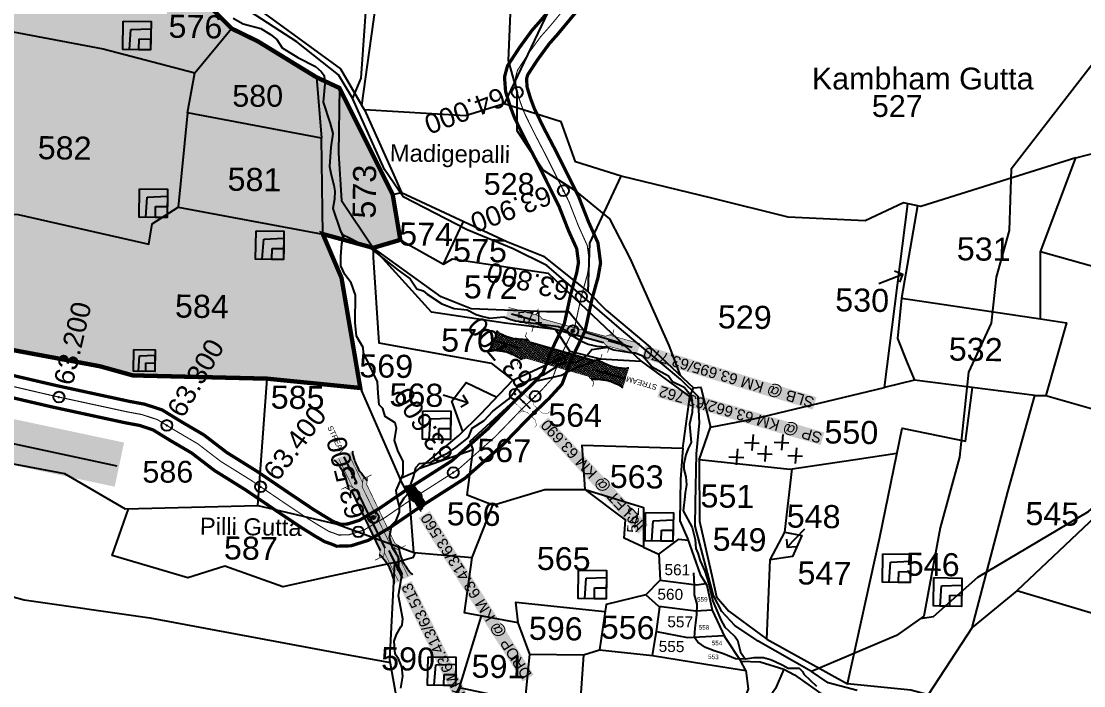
# Model space of a CAD drawing. Header units: inches. Extents: x 215816 to 245985, y 1583903 to 1595496.
# Drawn here: x 219720 to 220695, y 1588724 to 1589333 of the extents above; entities that cross this region are included whole.
import ezdxf
from ezdxf.enums import TextEntityAlignment as Align

# ---------------------------------------------------------------- set-up
doc = ezdxf.new("R2010")
doc.units = ezdxf.units.IN
doc.header["$MEASUREMENT"] = 0
doc.header["$PDMODE"] = 32
doc.header["$PDSIZE"] = 10
doc.linetypes.add('ACAD_ISO02W100', pattern=[15, 12, -3])
doc.linetypes.add('HIDDEN2', pattern=[0.1875, 0.125, -0.0625])
for name, color, linetype in [('CANAL1', 7, 'Continuous'), ('CSMark', 72, 'Continuous'), ('PLOTS', 7, 'Continuous'), ('PLOTS NO', 7, 'Continuous'), ('ROADS', 1, 'Continuous'), ('STREAMS', 4, 'Continuous'), ('STRUCTURE', 5, 'Continuous'), ('text2', 7, 'Continuous'), ('Title', 7, 'Continuous'), ('wells', 7, 'Continuous'), ('WUA -18', 3, 'Continuous')]:
    doc.layers.add(name, color=color, linetype=linetype)
doc.styles.get("Standard").update_dxf_attribs({"font": 'arial.ttf'})
doc.dimstyles.get("Standard").update_dxf_attribs({"dimtxt": 0.18, "dimasz": 0.18, "dimexe": 0.18, "dimexo": 0.0625, "dimgap": 0.09, "dimtad": 0, "dimtih": 1, "dimtoh": 1, "dimdec": 4, "dimzin": 0, "dimdsep": 46, "dimtxsty": 'Standard', "dimcen": 0.09, "dimadec": 0, "dimazin": 0, "dimtfac": 1, "dimtdec": 4, "dimtofl": 0, "dimtmove": 0, "dimatfit": 3, "dimfxl": 1, "dimtolj": 1, "dimtzin": 0, "dimarcsym": 0})

# ---------------------------------------------------------------- blocks, each defined once
blk = doc.blocks.new('DROP')
h = blk.add_hatch()
h.set_pattern_fill('ANSI31', color=1, scale=10, angle=45)
h.set_pattern_definition([(90, (-324.4107, -25.7687), (-1.25, 0), [])])
h.paths.add_polyline_path([(-9.85, -4.34), (-13.79, 4.09), (13.79, 4.09), (10.24, -4.34)])
at = {"layer": 'STRUCTURE', "color": 5, "const_width": 0.49}
blk.add_lwpolyline([(-9.85, -4.34), (-13.79, 4.09), (13.79, 4.09), (10.24, -4.34), (-9.85, -4.34)], dxfattribs=at)
at = {"layer": 'STRUCTURE', "color": 5}
blk.add_circle((0, 0), 1.33, dxfattribs=at)
blk = doc.blocks.new('VBV BVB')
at = {"layer": 'wells'}
for points in [[(18263.9, 9973.8), (18300.3, 9973.8), (18300.3, 9936.9), (18263.9, 9936.9)], [(18274.1, 9963.3), (18300.3, 9964.6), (18300.3, 9936.9), (18272.6, 9936.9)], [(18285.1, 9951.1), (18300.3, 9951.1), (18300.3, 9936.9), (18285.1, 9936.9)]]:
    blk.add_lwpolyline(points, close=True, dxfattribs=at)
blk = doc.blocks.new('gdggfg')
at = {"layer": 'PLOTS NO'}
for points in [[(18501.3, 7805), (18515.5, 7835.3)], [(18497.2, 7814.7), (18501.3, 7805), (18512.2, 7809.6)]]:
    blk.add_lwpolyline(points, dxfattribs=at)
blk = doc.blocks.new('SLB')
at = {"layer": 'STRUCTURE'}
h = blk.add_hatch(dxfattribs=at)
h.set_pattern_fill('DOTS', color=6, scale=20, angle=320.37225, style=0)
h.set_pattern_definition([(320.372247934, (-159.4327, -72.9564), (1.2786241598, 0.5641323054), [0, -1.25])])
h.paths.add_polyline_path([(769699.52, 1706871.07), (769699.52, 1706861.07), (769729.11, 1706861.07), (769732.11, 1706863.07), (769792.11, 1706863.07), (769795.11, 1706861.07), (769824.69, 1706861.07), (769824.69, 1706871.07), (769795.11, 1706871.07), (769792.11, 1706869.07), (769732.11, 1706869.07), (769729.11, 1706871.07)])
at = {"layer": 'STRUCTURE', "color": 6, "const_width": 0.628}
for points in [[(769726.11, 1706877.07), (769726.11, 1706873.07), (769732.11, 1706869.07), (769792.11, 1706869.07), (769798.11, 1706873.07), (769798.11, 1706877.07)], [(769726.11, 1706855.07), (769726.11, 1706859.07), (769732.11, 1706863.07), (769792.11, 1706863.07), (769798.11, 1706859.07), (769798.11, 1706855.07)]]:
    blk.add_lwpolyline(points, dxfattribs=at)
at = {"layer": 'STRUCTURE', "color": 6, "linetype": 'ACAD_ISO02W100', "ltscale": 0.5, "const_width": 0.5}
for points in [[(769699.52, 1706871.07), (769729.11, 1706871.07)], [(769795.11, 1706871.07), (769824.69, 1706871.07)], [(769699.52, 1706861.07), (769729.11, 1706861.07)], [(769795.11, 1706861.07), (769824.69, 1706861.07)]]:
    blk.add_lwpolyline(points, dxfattribs=at)
at = {"layer": 'STRUCTURE', "color": 6}
blk.add_lwpolyline([(769732.11, 1706863.07), (769792.11, 1706863.07)], dxfattribs=at)
blk.add_lwpolyline([(769732.11, 1706863.07), (769792.11, 1706863.07)], dxfattribs=at)
at = {"layer": 'STRUCTURE', "color": 0}
blk.add_circle((769762.11, 1706866.07), 1.24, dxfattribs=at)
for points in [[(769703.75, 1706866.05), (769726.66, 1706866.05)], [(769818.63, 1706865.84), (769795.72, 1706865.84)]]:
    blk.add_leader(points, dimstyle='Standard', override={"dimasz": 10, "dimgap": 0.09, "dimtad": 0}, dxfattribs=at)
blk = doc.blocks.new('SP')
at = {"layer": 'STRUCTURE'}
h = blk.add_hatch(dxfattribs=at)
h.set_pattern_fill('DASH', color=256, scale=8, style=0)
edge = h.paths.add_edge_path()
edge.add_spline(control_points=[(769825.7, 1706742.15), (769825.25, 1706741.84), (769823.8, 1706740.85), (769820.91, 1706740.27), (769817.02, 1706739.72), (769811.41, 1706738.91), (769804, 1706739.73), (769798.39, 1706741), (769795.61, 1706741.63)], knot_values=[0, 0, 0, 0, 1.613557, 5.24513, 8.624976, 13.470124, 22.190216, 30.746377, 30.746377, 30.746377, 30.746377], degree=3, periodic=0)
edge.add_line((769795.61, 1706741.63), (769792.61, 1706739.63))
edge.add_line((769792.61, 1706739.63), (769732.61, 1706739.63))
edge.add_line((769732.61, 1706739.63), (769729.61, 1706741.63))
edge.add_spline(control_points=[(769729.61, 1706741.63), (769726.85, 1706740.92), (769721.28, 1706739.49), (769713.9, 1706738.46), (769708.26, 1706739.12), (769704.36, 1706739.55), (769701.45, 1706740.05), (769699.97, 1706741), (769699.52, 1706741.29)], knot_values=[0, 0, 0, 0, 8.556161, 17.276253, 22.121402, 25.501247, 29.13282, 30.746377, 30.746377, 30.746377, 30.746377], degree=3, periodic=0)
edge.add_line((769699.52, 1706741.29), (769699.52, 1706722.11))
edge.add_spline(control_points=[(769699.52, 1706722.11), (769699.97, 1706722.41), (769701.42, 1706723.41), (769704.31, 1706723.99), (769708.2, 1706724.53), (769713.82, 1706725.35), (769721.22, 1706724.53), (769726.83, 1706723.26), (769729.61, 1706722.63)], knot_values=[0, 0, 0, 0, 1.613557, 5.24513, 8.624976, 13.470124, 22.190216, 30.746377, 30.746377, 30.746377, 30.746377], degree=3, periodic=0)
edge.add_line((769729.61, 1706722.63), (769732.61, 1706724.63))
edge.add_line((769732.61, 1706724.63), (769792.61, 1706724.63))
edge.add_line((769792.61, 1706724.63), (769795.61, 1706722.63))
edge.add_spline(control_points=[(769795.61, 1706722.63), (769798.37, 1706723.34), (769803.94, 1706724.77), (769811.32, 1706725.8), (769816.96, 1706725.14), (769820.86, 1706724.71), (769823.77, 1706724.21), (769825.25, 1706723.26), (769825.7, 1706722.97)], knot_values=[0, 0, 0, 0, 8.556161, 17.276253, 22.121402, 25.501247, 29.13282, 30.746377, 30.746377, 30.746377, 30.746377], degree=3, periodic=0)
edge.add_line((769825.7, 1706722.97), (769825.7, 1706742.15))
h.paths.add_polyline_path([(769764.16, 1706732.13, -1), (769761.06, 1706732.13, -1)], flags=0)
h.paths.add_polyline_path([(769761.06, 1706732.13, 1), (769764.16, 1706732.13, 1)], flags=16)
at = {"layer": 'STRUCTURE', "const_width": 0.628}
for points in [[(769726.61, 1706747.63), (769726.61, 1706743.63), (769732.61, 1706739.63), (769792.61, 1706739.63), (769798.61, 1706743.63), (769798.61, 1706747.63)], [(769726.61, 1706716.63), (769726.61, 1706720.63), (769732.61, 1706724.63), (769792.61, 1706724.63), (769798.61, 1706720.63), (769798.61, 1706716.63)]]:
    blk.add_lwpolyline(points, dxfattribs=at)
at = {"layer": 'STRUCTURE', "color": 3}
blk.add_lwpolyline([(769732.61, 1706724.63), (769792.61, 1706724.63)], dxfattribs=at)
blk.add_lwpolyline([(769732.61, 1706724.63), (769792.61, 1706724.63)], dxfattribs=at)
at = {"layer": 'STRUCTURE', "color": 0}
blk.add_circle((769762.61, 1706732.13), 1.55, dxfattribs=at)
at = {"layer": 'STRUCTURE'}
for points in [[(769699.52, 1706741.29), (769700.91, 1706740.47), (769704.43, 1706739.58), (769707.78, 1706739.17), (769712.61, 1706738.76), (769721.28, 1706739.66), (769729.61, 1706741.63)], [(769825.7, 1706742.15), (769824.33, 1706741.29), (769820.84, 1706740.29), (769817.5, 1706739.79), (769812.68, 1706739.24), (769803.99, 1706739.9), (769795.61, 1706741.63)], [(769825.7, 1706722.97), (769824.31, 1706723.78), (769820.79, 1706724.68), (769817.44, 1706725.09), (769812.61, 1706725.5), (769803.94, 1706724.6), (769795.61, 1706722.63)], [(769699.52, 1706722.11), (769700.89, 1706722.97), (769704.38, 1706723.96), (769707.72, 1706724.47), (769712.54, 1706725.01), (769721.23, 1706724.36), (769729.61, 1706722.63)]]:
    blk.add_spline(points, degree=3, dxfattribs=at)
at = {"layer": 'STRUCTURE', "color": 0}
blk.add_text('STREAM', height=5, dxfattribs=at).set_placement((769684.29, 1706732.09), align=Align.MIDDLE_CENTER)
for points in [[(769727.44, 1706732.13), (769700.76, 1706732.13)], [(769824.37, 1706732.13), (769800.51, 1706732.13)]]:
    blk.add_leader(points, dimstyle='Standard', override={"dimasz": 10, "dimgap": 0.09, "dimtad": 0}, dxfattribs=at)
blk = doc.blocks.new('OT')
at = {"layer": 'STRUCTURE', "color": 190}
for points, const_width in [([(769751.4, 1706595.8), (769729.4, 1706595.8)], 0.5), ([(769775.2, 1706601.8), (769775.2, 1706597.8), (769769.2, 1706593.8), (769761.8, 1706593.8), (769754.4, 1706593.8), (769748.4, 1706597.8), (769748.4, 1706601.8)], 0.5), ([(769761.8, 1706593.8), (769761.8, 1706581)], 2.5), ([(769751.4, 1706579), (769729.4, 1706579)], 0.5), ([(769748.4, 1706573), (769748.4, 1706577), (769754.4, 1706581), (769761.8, 1706581), (769761.8, 1706581), (769761.8, 1706581), (769769.2, 1706581), (769775.2, 1706577), (769775.2, 1706573)], 0.5)]:
    blk.add_lwpolyline(points, dxfattribs=dict(at, const_width=const_width))
at = {"layer": 'STRUCTURE', "color": 0}
blk.add_circle((769761.8, 1706587.4), 1.87, dxfattribs=at)
blk.add_leader([(769732.6, 1706587.4), (769753.8, 1706587.4)], dimstyle='Standard', override={"dimasz": 10, "dimgap": 0.09, "dimtad": 0}, dxfattribs=at)
blk = doc.blocks.new('8888')
at = {"layer": 'Title', "color": 5, "insert": (195105.1, 1605624.96), "char_height": 23, "width": 173.819, "attachment_point": 1, "rotation": 320.80385, "bg_fill": 1, "box_fill_scale": 1.1, "bg_fill_color": 7, "bg_fill_true_color": 16777215, "bg_fill_transparency": 0}
blk.add_mtext('\\pxql;{\\fArial|b1|i0|c0|p34;\\C1;PBC}', dxfattribs=at)
at = {"layer": 'Title', "color": 1}
blk.add_leader([(195232.66, 1605504.62), (195153.95, 1605568.95)], dimstyle='Standard', override={"dimtxt": 5, "dimasz": 50, "dimgap": 0.09, "dimtad": 0, "dimzin": 2}, dxfattribs=at)

msp = doc.modelspace()

# ---------------------------------------------------------------- hatches: boundary and pattern name
at = {"layer": 'PLOTS NO', "true_color": 0xcd6928}
h = msp.add_hatch(color=32, dxfattribs=at)
h.dxf.hatch_style = 1
h.paths.add_polyline_path([(218812.48755, 1589026.46475), (218812.41844, 1589101.10567), (218808.22144, 1589157.61844), (218829.31714, 1589210.41954), (218836.67562, 1589245.47282), (218825.98694, 1589361.08098), (218821.66358, 1589416.15869), (218817.11957, 1589525.46599), (218855.9052, 1589611.0701), (218801.70015, 1589690.39077), (218788.09037, 1589729.83369), (218782.19081, 1589814.39044), (218797.99317, 1589862.10614), (218799.70896, 1589867.28702), (218826.4672, 1589894.33006), (218833.34369, 1589925.44134), (218898.79021, 1590000.7706), (218945.95134, 1590055.05328), (219027.80946, 1590254.10125), (219079.51753, 1590230.05373), (219143.23541, 1590204.15817), (219212.39786, 1590128.75804), (219272.56096, 1590057.45172), (219292.28113, 1590040.44405), (219329.01339, 1590031.19128), (219347.43845, 1590005.42211), (219417.60893, 1589957.84044), (219451.8335, 1589934.63321), (219474.784, 1589898.07221), (219519.08108, 1589872.38937), (219548.17213, 1589855.52278), (219602.81821, 1589793.11589), (219654.145, 1589734.4997), (219654.71317, 1589705.01005), (219661.1916, 1589573.56321), (219677.22073, 1589572.29472), (219688.48815, 1589569.95999), (219701.20908, 1589538.8423), (219716.75938, 1589541.59092), (219717.14119, 1589537.44765), (219725.41208, 1589535.30043), (219749.11645, 1589450.50644), (219759.9689, 1589426.72264), (219823.29397, 1589416.47901), (219912.92521, 1589326.57729), (219937.0509, 1589314.79676), (219990.86273, 1589281.81272), (220011.83537, 1589272.03792), (220060.68653, 1589174.16889), (220067.67279, 1589132.69286), (220042.77037, 1589125.36836), (219996.56568, 1589138.03787), (220013.70875, 1589097.84027), (220030.94521, 1588996.79826), (219945.5082, 1589005.34253), (219822.22265, 1589008.34863), (219791.8634, 1589016.77801), (219689.23274, 1589035.87998), (219603.0829, 1589062.64752), (219494.84856, 1589080.17515), (219451.41677, 1589073.24354), (219405.28913, 1589082.21071), (219390.10087, 1589090.22613), (219362.901, 1589129.7376), (219334.15328, 1589176.7591), (219316.06673, 1589200.29785), (219298.77375, 1589209.46613), (219239.04621, 1589213.24912), (219160.31913, 1589216.60929), (219137.01499, 1589217.42422), (219103.36562, 1589210.13841), (219071.67918, 1589180.57488), (218983.53315, 1589106.62107), (218910.69296, 1589044.22846), (218884.78742, 1589024.76711), (218859.31121, 1589022.61567)])

# ---------------------------------------------------------------- linework, layer by layer
at = {"color": 3}
for p in [(220217.29763, 1589177.82731), (220225.97282, 1589049.31848), (220213.81156, 1589023.02994), (220173, 1588991, 36), (220082.16166, 1588897.33642), (220043, 1588878, 34)]:
    msp.add_point(p, dxfattribs=at)
at = {"layer": 'CANAL1', "color": 1, "linetype": 'HIDDEN2', "ltscale": 40, "const_width": 1}
msp.add_lwpolyline([(219658.49999, 1589010.73766), (219749.61499, 1588989.52366), (219817.44799, 1588974.83866), (219830.52599, 1588972.43866), (219844.96999, 1588967.69766), (219862.01099, 1588957.23466), (219881.85299, 1588945.60366), (219902.82799, 1588929.51666), (219930.95599, 1588911.97266), (219960.01899, 1588892.24766), (219981.98199, 1588877.50966), (219994.69899, 1588869.60566), (219994.88499, 1588869.60266), (220002.07099, 1588865.27566), (220008.32999, 1588863.00966), (220011.08399, 1588861.88366), (220020.69299, 1588862.16366), (220034.23999, 1588866.43466), (220053.64499, 1588877.93666), (220080.48799, 1588896.37666), (220120.86699, 1588922.14566), (220154.50999, 1588951.90366), (220179.46099, 1588977.69166), (220197.15399, 1588994.72566), (220207.25999, 1589005.79866), (220215.51899, 1589027.52066), (220227.62699, 1589052.76766), (220233.68599, 1589080.62666), (220238.03999, 1589096.41866), (220239.17399, 1589100.32366), (220241.21199, 1589111.91066), (220239.18099, 1589127.46666), (220231.11699, 1589145.33166), (220222.21399, 1589168.07766), (220217.25462, 1589178.02097), (220200.82599, 1589210.95966), (220190.67899, 1589230.35766), (220181.61599, 1589248.80866), (220177.80799, 1589258.84366), (220174.07999, 1589270.89466), (220173.30799, 1589281.40566), (220175.18899, 1589288.34666), (220185.22299, 1589303.72866), (220196.35799, 1589318.97066), (220204.46799, 1589328.15166), (220225.71799, 1589353.74866)], dxfattribs=at)
at = {"layer": 'CANAL1', "color": 1, "ltscale": 4, "const_width": 3}
for points in [[(219660.87464, 1589020.2686), (219751.84987, 1588999.08714), (219819.45192, 1588984.45214), (219833.04218, 1588981.95813), (219849.24592, 1588976.63952), (219867.19923, 1588965.61638), (219887.4889, 1588953.72296), (219908.57327, 1588937.55208), (219936.45499, 1588920.16169), (219965.65596, 1588900.34305), (219987.4521, 1588885.71702), (219997.67034, 1588879.36607), (219997.78057, 1588879.36429), (220006.43611, 1588874.15242), (220011.96882, 1588872.14936), (220012.9519, 1588871.74742), (220019.05508, 1588871.92526), (220030.17621, 1588875.43145), (220048.3014, 1588886.17486), (220075.00847, 1588904.52149), (220114.87075, 1588929.96073), (220147.63652, 1588958.9428), (220172.44059, 1588984.57894), (220190.02859, 1589001.51185), (220198.63276, 1589010.93931), (220206.36391, 1589031.27302), (220218.14717, 1589055.8429), (220224.01575, 1589082.82636), (220228.46077, 1589098.94847), (220229.46227, 1589102.39719), (220231.14089, 1589111.94096), (220229.49997, 1589124.50925), (220221.94073, 1589141.25599), (220213.10827, 1589163.82179), (220191.96337, 1589206.21638), (220181.80227, 1589225.64133), (220172.47621, 1589244.6279), (220168.39031, 1589255.3952), (220164.23325, 1589268.83319), (220163.2529, 1589282.18098), (220165.99335, 1589292.2934), (220177.03508, 1589309.22025), (220188.59956, 1589325.05014), (220196.9148, 1589334.46348), (220217.82669, 1589359.6532)], [(219656.21136, 1589000.8194), (219747.46613, 1588979.57286), (219815.53008, 1588964.83786), (219828.09582, 1588962.53187), (219840.78008, 1588958.36848), (219856.90877, 1588948.46562), (219876.3031, 1588937.09704), (219897.16873, 1588921.09392), (219925.54301, 1588903.39631), (219954.46804, 1588883.76495), (219976.5979, 1588868.91498), (219991.81366, 1588859.45793), (219992.07543, 1588859.45371), (219997.79189, 1588856.01158), (220004.77718, 1588853.48264), (220009.3021, 1588851.63258), (220022.41692, 1588852.01474), (220038.38979, 1588857.05055), (220059.0746, 1588869.31114), (220086.05353, 1588887.84451), (220126.94925, 1588913.94327), (220161.46948, 1588944.4772), (220186.56741, 1588970.41706), (220204.36541, 1588987.55215), (220215.97324, 1589000.27069), (220224.76009, 1589023.38098), (220237.19283, 1589049.3051), (220243.44225, 1589078.03964), (220247.70523, 1589093.50153), (220248.97173, 1589097.86281), (220251.36911, 1589111.49304), (220248.94803, 1589130.03675), (220240.37927, 1589149.02001), (220231.40573, 1589171.94621), (220209.77463, 1589215.31562), (220199.64173, 1589234.68667), (220190.84179, 1589252.6021), (220187.31169, 1589261.9048), (220184.01275, 1589272.56881), (220183.4491, 1589280.24302), (220184.47065, 1589284.0126), (220193.49692, 1589297.84975), (220204.20244, 1589312.50386), (220212.1072, 1589321.45252), (220233.69531, 1589347.4568)]]:
    msp.add_lwpolyline(points, dxfattribs=at)
at = {"layer": 'PLOTS'}
for points in [[(219750.97353, 1589558.92569), (219792.13518, 1589514.18769), (219843.93904, 1589453.95005), (219870.95056, 1589422.54101), (219921.88523, 1589355.82793), (219956.45363, 1589330.61913), (220012.78868, 1589289.53714), (220032.35223, 1589256.02373), (220039.366, 1589306.33885), (220057.72236, 1589438.02315), (219924.05063, 1589479.07134)], [(219716.75938, 1589541.59092), (219701.20908, 1589538.8423), (219692.74936, 1589503.07471), (219653.4852, 1589400.85465), (219633.37265, 1589342.36383), (219629.06089, 1589307.00734), (219604.32204, 1589268.85465), (219682.18002, 1589254.79971), (219689.56502, 1589327.87562), (219794.94308, 1589307.91034), (219879.29939, 1589285.88686), (219912.92521, 1589326.57729), (219884.58879, 1589354.99922), (219866.55634, 1589373.08609), (219848.06547, 1589391.63276), (219823.29397, 1589416.47901), (219759.9689, 1589426.72264), (219749.11645, 1589450.50644), (219725.41208, 1589535.30043)], [(220300.55702, 1589532.93104), (220277.23808, 1589416.53505), (220289.21608, 1589402.06179), (220284.49037, 1589390.8672), (220264.09293, 1589348.47278), (220203.08748, 1589341.57047), (220163.03875, 1589257.61256), (220127.37833, 1589246.50743), (220034.67331, 1589251.91293), (220032.35223, 1589256.02373)], [(219912.92521, 1589326.57729), (219937.0509, 1589314.79676), (219990.86273, 1589281.81272), (220011.83537, 1589272.03792), (220031.38865, 1589232.19735), (220060.68653, 1589174.16889), (220068.67567, 1589176.19473)], [(219990.86273, 1589281.81272), (219995.42876, 1589226.03527), (219872.32474, 1589249.36699), (219879.2488, 1589285.90007)], [(219604.32204, 1589268.85465), (219564.48298, 1589166.50851), (219717.24295, 1589156.09804), (219837.10074, 1589128.79132), (219839.94481, 1589147.33661), (219864.00057, 1589162.71165)], [(220011.83537, 1589272.03792), (220011.02788, 1589212.22354), (220013.6248, 1589168.95078), (220042.77037, 1589125.36836), (220067.67279, 1589132.69286), (220060.68653, 1589174.16889)], [(220034.67331, 1589251.91293), (220060.3714, 1589194.6871), (220068.67567, 1589176.19473), (220131.26708, 1589146.97078), (220165.3449, 1589131.05983), (220199.14118, 1589117.65291), (220219.16636, 1589101.54455), (220239.90118, 1589084.86534), (220241.4896, 1589129.68746), (220270.39377, 1589191.28209), (220228.24431, 1589204.20176), (220215.34464, 1589240.84734), (220163.03875, 1589257.61256)], [(219872.32474, 1589249.36699), (219864.00057, 1589162.71165), (219996.56568, 1589138.03787), (219995.42876, 1589226.03527)], [(220907.63664, 1589050.80275), (220654.94848, 1589121.81113), (220687.30132, 1589208.0193), (220729.02735, 1589218.73136), (220780.70479, 1589223.67972), (220817.23518, 1589227.17768), (220830.12432, 1589244.60901)], [(220687.30132, 1589208.0193), (220545.20832, 1589163.28335), (220529.15347, 1589166.59664), (220494.01315, 1589150.10763), (220423.44072, 1589153.56876), (220353.31322, 1589171.08991), (220270.39377, 1589191.28209)], [(220649.80504, 1588989.89124), (220592.36415, 1588997.19269), (220539.21848, 1589003.94816), (220511.87132, 1588997.27922), (220533.09842, 1589165.78251)], [(220542.1898, 1589163.90629), (220527.58261, 1589079.05742), (220655.04154, 1589060.18653), (220654.94848, 1589121.81113)], [(220067.67279, 1589132.69286), (220107.22588, 1589110.35083), (220122.56821, 1589143.23349), (220125.55776, 1589149.63646)], [(219996.56568, 1589138.03787), (220013.70875, 1589097.84027), (220030.94521, 1588996.79826), (220067.24613, 1588913.77844), (220081.87963, 1588920.17702), (220121.49891, 1588953.22427), (220141.2328, 1588972.89948), (220170.90733, 1589004.11412)], [(220271.75269, 1589037.25968), (220237.46553, 1589047.83627), (220222.21234, 1589066.75885), (220201.86926, 1589066.60646), (220132.78975, 1589069.33777), (220105.06693, 1589080.46641), (220042.77037, 1589125.36836), (220042.8563, 1589116.5194), (220047.8378, 1589038.20063), (220151.09341, 1589019.63815), (220170.90733, 1589004.11412), (220220.66676, 1589026.91854), (220223.11809, 1589030.56164), (220209.95799, 1589050.41416), (220163.96037, 1589056.17841), (220096.26641, 1589066.40534), (220042.77037, 1589125.36836)], [(220107.22588, 1589110.35083), (220115.45378, 1589115.19176), (220203.16809, 1589102.09802), (220250.08313, 1589057.7456), (220288.54558, 1589021.38406), (220333.28389, 1588988.57234), (220336.69018, 1588996.86484)], [(219494.84856, 1589080.17515), (219483.91813, 1589051.44664), (219479.64228, 1588987.36546), (219535.47241, 1588972.31838), (219609.96471, 1588955.97144), (219649.16369, 1588939.08424), (219759.46223, 1588918.29756), (219815.30712, 1588885.87762), (219936.8637, 1588889.03567), (219945.5082, 1589005.34253)], [(220239.90118, 1589084.86534), (220256.59352, 1589068.09086), (220296.8321, 1589034.33159), (220336.69018, 1588996.86484), (220343.29775, 1588997.39995), (220352.21151, 1588960.83993), (220391.91845, 1588968.4474), (220511.87132, 1588997.27922)], [(220527.58261, 1589079.05742), (220523.63604, 1589042.10888), (220532.68834, 1589019.8489), (220539.21848, 1589003.94816)], [(220655.04154, 1589060.18653), (220678.91458, 1589056.65201), (220659.79125, 1588989.9626), (220743.44292, 1588965.97529), (220793.92149, 1588954.57954)], [(219689.23274, 1589035.87998), (219791.8634, 1589016.77801), (219822.22265, 1589008.34863), (219872.31354, 1589007.12725), (219948.57258, 1589005.26782), (220030.94521, 1588996.79826)], [(220085.53674, 1588923.22749), (220134.34989, 1588940.35388), (220131.67075, 1588947.98987), (220191.81853, 1589003.19422), (220215.52058, 1589008.64282), (220226.24313, 1589014.48106), (220251.05828, 1589023.46724)], [(220223.11809, 1589030.56164), (220251.05828, 1589023.46724), (220288.54558, 1589021.38406)], [(220125.15304, 1588956.86754), (220114.88267, 1588984.83489), (220127.97926, 1589001.83658), (220156.07006, 1588988.5068)], [(220551.98276, 1588715.33873), (220535.85177, 1588719.6571), (220477.75596, 1588725.24194), (220507.45109, 1588860.02503), (220528.08907, 1588959.96148), (220586.2936, 1588947.9416), (220592.55101, 1588997.16893)], [(220152.54896, 1588889.33878), (220200.31671, 1588903.7495), (220237.15901, 1588903.74946), (220290.89189, 1588887.17616), (220290.89988, 1588850.87507), (220273.11438, 1588859.16345), (220274.38553, 1588875.74034), (220237.15901, 1588903.74946), (220234.3561, 1588944.23872), (220326.94426, 1588941.63883), (220333.28389, 1588988.57234)], [(220732.71376, 1588904.7172), (220633.34354, 1588810.75494), (220592.34338, 1588776.95818), (220624.964, 1588901.61392), (220649.80504, 1588989.89124), (220659.79125, 1588989.9626)], [(220523.26183, 1588936.58626), (220484.81954, 1588930.93659), (220424.88775, 1588922.12872), (220341.67805, 1588930.79637), (220352.21151, 1588960.83993)], [(220080.06718, 1588845.76064), (220133.71213, 1588841.37533), (220152.54896, 1588889.33878), (220129.03485, 1588898.57355), (220134.34989, 1588940.35388)], [(220326.94426, 1588941.63883), (220324.63423, 1588913.13412), (220323.99798, 1588874.85793), (220331.26874, 1588858.72855), (220342.68802, 1588825.8281), (220348.90136, 1588815.95785), (220353.68211, 1588793.09888), (220364.90991, 1588768.84995), (220380.10818, 1588746.26061), (220397.74236, 1588745.55287), (220419.51575, 1588738.7939), (220429.12813, 1588733.66317), (220458.51386, 1588712.85139), (220528.0874, 1588702.79366), (220559.2268, 1588695.59059), (220570.20043, 1588693.0522), (220598.34546, 1588682.72288), (220615.05549, 1588663.96287), (220637.77737, 1588642.17682), (220663.23891, 1588623.7099), (220712.71824, 1588621.44025)], [(220341.67805, 1588930.79637), (220342.17445, 1588874.71074), (220353.96659, 1588821.86014), (220357.71183, 1588805.07456), (220369.08155, 1588791.94458), (220404.03349, 1588766.26553), (220477.75596, 1588725.24194)], [(220404.03349, 1588766.26553), (220407.08665, 1588839.24474), (220420.44552, 1588864.54031), (220427.28365, 1588922.48083)], [(219936.8637, 1588889.03567), (220009.60465, 1588871.90399), (220080.06718, 1588845.76064), (220076.11685, 1588896.89697), (220067.24613, 1588913.77844)], [(220062.57228, 1588836.68975), (220004.38488, 1588824.13896), (219959.74846, 1588814.51106), (219906.83924, 1588833.31432), (219872.78789, 1588822.58611), (219803.33217, 1588842.98273), (219818.45403, 1588885.95938)], [(220290.89988, 1588850.87507), (220304.85345, 1588844.37244), (220323.16168, 1588858.19604), (220331.85208, 1588857.04787)], [(220420.44552, 1588864.54031), (220435.93814, 1588861.45323), (220427.39437, 1588842.33422), (220407.08665, 1588839.24474)], [(220121.68652, 1588722.03152), (220108.1623, 1588697.94828), (220091.98461, 1588694.8817), (220067.84025, 1588692.79426), (220058.19903, 1588747.37218), (220062.57228, 1588836.68975), (220079.72111, 1588841.52725), (220081.14363, 1588845.36125)], [(220175.64418, 1588781.29216), (220126.67829, 1588790.65059), (220133.71213, 1588841.37533)], [(220304.85345, 1588844.37244), (220306.19033, 1588820.35053), (220339.22356, 1588816.25848), (220347.99835, 1588817.39234)], [(219464.27996, 1588829.68134), (219637.6688, 1588807.61517), (219668.74608, 1588817.10645), (219722.56609, 1588802.58981), (219837.77, 1588785.7881), (220013.06533, 1588753.33956), (220058.63708, 1588744.89242)], [(220353.77371, 1588792.90106), (220338.77864, 1588791.90027), (220304.78788, 1588796.2192), (220292.77324, 1588807.16289), (220306.19033, 1588820.35053)], [(220292.77324, 1588807.16289), (220256.35508, 1588798.28777), (220250.31296, 1588756.50583), (220299.12768, 1588751.23153), (220303.09721, 1588775.39175), (220305.7284, 1588796.0997)], [(220888.00542, 1588759.09655), (220837.6091, 1588776.07116), (220829.54023, 1588752.1153), (220633.34354, 1588810.75494)], [(220186.46846, 1588752.59661), (220175.64418, 1588781.29216), (220173.6578, 1588800.39225), (220255.42783, 1588791.87577)], [(220141.75043, 1588787.76998), (220121.68652, 1588722.03152), (220182.19362, 1588709.29237)], [(220302.75099, 1588773.28447), (220331.06996, 1588767.98929), (220364.46787, 1588769.80464)], [(220592.34338, 1588776.95818), (220551.98276, 1588715.33873), (220590.17494, 1588701.74812), (220664.82908, 1588646.35423), (220673.27462, 1588641.35196), (220700.79523, 1588639.12895), (220732.60223, 1588644.8557), (220768.45742, 1588648.49489), (220809.1553, 1588645.25193), (220856.57702, 1588642.86945)], [(220174.78527, 1588634.24561), (220182.19362, 1588709.29237), (220186.46846, 1588752.59661), (220235.85024, 1588752.03073), (220250.31296, 1588756.50583)], [(220235.85024, 1588752.03073), (220229.84199, 1588668.74715), (220226.59232, 1588623.70161)], [(220299.12768, 1588751.23153), (220347.93811, 1588743.48761), (220384.74523, 1588737.64805), (220380.10818, 1588746.26061)], [(220384.74523, 1588737.64805), (220386.79766, 1588720.93463), (220379.23563, 1588699.38526), (220362.83481, 1588702.0697), (220357.85924, 1588671.67109), (220346.36057, 1588654.03984), (220395.04573, 1588631.24392), (220401.0264, 1588654.20243), (220357.85924, 1588671.67109)], [(220419.51575, 1588738.7939), (220411.79177, 1588721.21427), (220384.09454, 1588681.16598), (220384.31521, 1588666.37486), (220401.0264, 1588654.20243)]]:
    msp.add_lwpolyline(points, dxfattribs=at)
at = {"layer": 'PLOTS NO'}
for points in [[(220391.24482, 1588954.02698), (220390.04019, 1588939.48693)], [(220418.52151, 1588954.2487), (220417.31688, 1588939.70866)], [(220383.42996, 1588946.85844), (220396.92179, 1588946.31181)], [(220403.11855, 1588943.81487), (220401.91392, 1588929.27482)], [(220410.70665, 1588947.08016), (220424.19849, 1588946.53353)], [(220376.97653, 1588940.87741), (220375.7719, 1588926.33737)], [(220395.30369, 1588936.64633), (220408.79553, 1588936.0997)], [(220423.2163, 1588934.7843), (220436.70814, 1588934.23767)], [(220431.03116, 1588941.95284), (220429.82653, 1588927.41279)], [(220369.16166, 1588933.70887), (220382.6535, 1588933.16224)]]:
    msp.add_lwpolyline(points, dxfattribs=at)
at = {"layer": 'ROADS', "color": 1}
for points in [[(219670.67371, 1590420.98195), (219702.15677, 1590381.57515), (219766.31171, 1590318.59657), (219809.10941, 1590279.77649), (219850.11688, 1590242.58026), (219873.76813, 1590208.01248), (219938.65688, 1590120.03667), (219969.95712, 1590085.3187), (219989.75981, 1590063.35372), (220031.75377, 1589970.64217), (220051.80452, 1589926.37541), (220075.22312, 1589862.18982), (220081.53825, 1589805.66861), (220069.62306, 1589760.74858), (220057.76451, 1589690.89768), (220039.8257, 1589605.54918), (220041.53312, 1589548.5622), (220029.42939, 1589535.56506), (220023.87843, 1589512.65226), (220028.41388, 1589462.98094), (220043.56611, 1589454.82539), (220038.35747, 1589381.07256), (220031.37477, 1589280.98599), (220023.78065, 1589262.6587)], [(220768.97024, 1589902.35981), (220771.54535, 1589883.3176), (220769.62237, 1589843.51059), (220761.0697, 1589792.56163), (220754.01405, 1589750.53057), (220752.13014, 1589692.37007), (220742.68024, 1589650.28571), (220744.75251, 1589555.12824), (220749.9021, 1589508.918), (220746.81869, 1589435.08108), (220734.73101, 1589350.81655), (220720.26893, 1589316.80614), (220627.97191, 1589197.58173), (220626.13945, 1589141.24721), (220614.29563, 1589098.51572), (220609.59859, 1589056.21806), (220588.86567, 1589011.2284), (220580.61573, 1588933.37868), (220562.98653, 1588868.40818), (220547.88134, 1588787.59083), (220522.73879, 1588769.77855), (220444.94254, 1588736.82752)], [(220065.71351, 1589737.72003), (220106.13742, 1589674.95295), (220142.61877, 1589618.30757), (220162.16374, 1589518.8334), (220172.19814, 1589427.66694), (220166.60431, 1589297.15266), (220174.68644, 1589268.7718), (220174.52068, 1589233.00845), (220198.36391, 1589197.02924), (220227.14193, 1589178.74125), (220259.51417, 1589151.9674), (220278.57933, 1589115.25846), (220313.94873, 1589035.64285), (220324.46324, 1589008.35821)], [(220544.58016, 1588785.2521), (220556.70782, 1588787.00449), (220597.41657, 1588823.20131), (220698.85766, 1588883.49344), (220771.96653, 1588946.47116), (220848.84044, 1589004.82019), (220911.06452, 1589068.97254), (220932.87759, 1589069.68688), (221020.1464, 1589088.65658), (221103.59878, 1589111.99512), (221269.46736, 1589197.60924), (221295.3174, 1589210.95191), (221327.13277, 1589249.07109), (221392.18612, 1589369.0194), (221453.34485, 1589500.74049), (221526.7187, 1589554.66962), (221595.93541, 1589584.28653)], [(220486.70498, 1588719.37204), (220460.28724, 1588726.33521), (220444.94254, 1588736.82752), (220395.79493, 1588764.3957), (220374.42924, 1588778.73727), (220362.49748, 1588791.68419), (220355.02291, 1588806.48916), (220338.01464, 1588869.95094), (220338.44155, 1588891.12634), (220339.35341, 1588936.35637), (220342.17132, 1588964.75567), (220341.03365, 1588989.11901), (220324.95997, 1589004.60072), (220270.53007, 1589050.062), (220202.01684, 1589109.18742), (220171.26781, 1589124.38339), (220129.09296, 1589141.97867), (220070.25028, 1589172.24584), (220053.06573, 1589197.29432), (220023.78065, 1589262.6587), (220010.95239, 1589284.03938), (219972.79939, 1589314.50616), (219925.02781, 1589345.16526)]]:
    msp.add_lwpolyline(points, dxfattribs=at)
at = {"layer": 'STREAMS', "color": 4}
for points in [[(219914.40144, 1589336.12151), (219923.51474, 1589331.01004), (219939.72333, 1589326.58551), (219948.57038, 1589321.21557), (219954.53865, 1589316.41067), (219959.1546, 1589308.7398), (219973.79501, 1589299.93354), (219989.95193, 1589291.83799), (219995.13693, 1589287.30633), (219997.70535, 1589283.33612), (219998.38544, 1589275.72066), (219996.83731, 1589258.95709), (220003.386, 1589239.45676), (220005.61821, 1589230.24579), (220003.98434, 1589217.62468), (220002.58399, 1589199.89998), (220004.12143, 1589192.32058), (220006.61715, 1589182.75601), (220007.52937, 1589177.48554), (220007.423, 1589169.92919), (220005.82335, 1589161.40812), (220012.93388, 1589140.81897), (220014.53357, 1589137.67471), (220021.06682, 1589134.6254), (220029.39173, 1589130.40063), (220035.77215, 1589128.17492), (220039.35351, 1589125.65999), (220065.55569, 1589104.88287), (220076.62416, 1589097.005), (220082.90496, 1589087.71577), (220088.6324, 1589085.82777), (220092.20933, 1589082.98438), (220105.79185, 1589074.06737), (220117.07558, 1589069.80104), (220129.05835, 1589068.48222), (220137.21886, 1589064.25985), (220143.4395, 1589062.365), (220149.82898, 1589060.7963), (220162.50617, 1589062.0966), (220168.22917, 1589059.88014), (220173.47035, 1589058.49191), (220212.89952, 1589053.14667), (220220.89582, 1589048.92653), (220226.25746, 1589044.41495), (220233.9182, 1589039.70671), (220239.9627, 1589036.99289), (220247.99368, 1589035.23677), (220256.36964, 1589034.62594), (220263.56475, 1589031.89593), (220278.81877, 1589029.381), (220283.25202, 1589028.98998), (220290.12082, 1589026.42878), (220298.72371, 1589016.08597), (220304.27306, 1589013.21473), (220313.57031, 1589007.99052), (220317.44348, 1589002.84276), (220328.05342, 1588997.43577), (220334.35753, 1588989.78918), (220335.7142, 1588981.06218), (220335.455, 1588974.32952), (220332.83925, 1588963.68685), (220334.41359, 1588946.79942), (220331.87166, 1588941.41326), (220329.64946, 1588935.36546), (220327.89003, 1588927.17516), (220327.82066, 1588922.2472), (220329.53157, 1588915.3225), (220330.08511, 1588907.92117), (220328.99484, 1588900.54298), (220328.41146, 1588894.1435), (220327.84907, 1588889.22239), (220327.28188, 1588883.97283), (220335.30386, 1588868.82758), (220338.04324, 1588857.74698), (220338.75333, 1588849.66814), (220340.50514, 1588845.36204), (220342.87429, 1588838.08319), (220347.0277, 1588828.80323), (220350.81681, 1588817.0583), (220354.3834, 1588801.19979), (220358.84781, 1588790.59808), (220361.55558, 1588783.97315), (220365.27552, 1588777.40484), (220368.53322, 1588774.72431), (220374.87225, 1588768.54222), (220376.96982, 1588765.38398), (220379.61502, 1588754.31383), (220384.14431, 1588748.32195), (220392.39988, 1588749.52312), (220400.8015, 1588749.40485), (220407.20311, 1588747.66806), (220411.62558, 1588745.79438), (220418.49831, 1588742.40427), (220423.56807, 1588739.69815), (220433.62181, 1588739.88601), (220436.70778, 1588736.71386), (220437.8262, 1588734.22801), (220449.5344, 1588723.19502)], [(220068.23035, 1588721.39317), (220069.8881, 1588732.38569), (220069.17306, 1588740.90809), (220066.10384, 1588748.29523), (220062.82302, 1588752.51409), (220061.99034, 1588764.54318), (220064.24549, 1588770.52008), (220068.02252, 1588777.81084), (220069.38175, 1588779.46078), (220070.1295, 1588785.12512), (220066.08412, 1588806.21244), (220069.37665, 1588826.44812), (220066.4556, 1588832.49797), (220065.91693, 1588841.68545), (220060.84861, 1588849.43459), (220057.81932, 1588859.65856), (220059.98756, 1588871.31154), (220063.88203, 1588875.09561), (220066.83108, 1588882.89879), (220066.89451, 1588887.40435), (220064.68139, 1588896.18604), (220063.77355, 1588902.87519), (220066.87782, 1588909.84156), (220070.16315, 1588917.80689), (220070.25476, 1588924.315), (220070.32523, 1588929.32122), (220065.45393, 1588939.30717), (220062.24593, 1588948.6992), (220064.2425, 1588960.02082), (220062.80538, 1588964.7144), (220053.8686, 1588970.51506), (220051.63422, 1588977.89044), (220048.17468, 1588981.27729), (220047.49018, 1588991.96908), (220046.8008, 1589002.327), (220033.97301, 1589028.99519), (220033.54023, 1589033.84161), (220027.51003, 1589044.44168), (220026.18096, 1589056.81154), (220026.68494, 1589082.07992), (220022.66776, 1589093.31921), (220016.76243, 1589100.91325), (220013.19917, 1589108.80801), (220013.15435, 1589117.48787), (220013.98919, 1589129.32659), (220015.40715, 1589135.14839), (220014.44293, 1589137.83246)], [(220066.93212, 1588888.91617), (220071.21493, 1588895.88179), (220075.80398, 1588900.83569), (220077.24879, 1588908.34314), (220080.20686, 1588916.33108), (220081.98634, 1588923.83381), (220085.21787, 1588927.46851), (220095.2732, 1588928.33072), (220105.06667, 1588934.38234), (220111.46851, 1588937.3033), (220118.73529, 1588942.21951), (220130.13982, 1588951.48868), (220133.60461, 1588959.80412), (220144.58373, 1588966.84272), (220152.40684, 1588975.5986), (220166.78718, 1588986.43692), (220172.40867, 1588993.3837), (220176.3521, 1589000.01954), (220199.07186, 1589008.73305), (220214.60961, 1589018.55132), (220219.98842, 1589020.14846), (220230.03434, 1589020.34161), (220238.8285, 1589026.74185), (220243.4248, 1589032.19752), (220258.04306, 1589034.20299)], [(220384.30793, 1588748.14682), (220375.13587, 1588748.27593), (220364.04895, 1588752.92623), (220355.63156, 1588755.56142), (220347.76157, 1588758.72832), (220340.63359, 1588763.50261), (220337.63696, 1588767.85922), (220338.29549, 1588776.29907), (220338.90577, 1588781.32405), (220339.73399, 1588789.04237), (220339.86556, 1588798.38851), (220337.64908, 1588807.04865), (220337.58294, 1588815.13909), (220336.85174, 1588827.08933)]]:
    msp.add_lwpolyline(points, dxfattribs=at)
at = {"layer": 'text2', "color": 3, "linetype": 'Continuous'}
for p in [(220174.96357, 1589268.03842), (220233.72671, 1589080.77437), (219754.51969, 1588988.46185), (220191.39701, 1588989.18311), (219853.49279, 1588962.46474), (220116.21478, 1588919.17672), (219939.48328, 1588906.1852), (220029.10964, 1588864.8172)]:
    msp.add_point(p, dxfattribs=at)
at = {"layer": 'WUA -18', "color": 17, "const_width": 4}
msp.add_lwpolyline([(219823.29397, 1589416.47901), (219912.92521, 1589326.57729), (219937.0509, 1589314.79676), (219990.86273, 1589281.81272), (220011.83537, 1589272.03792), (220060.68653, 1589174.16889), (220067.67279, 1589132.69286), (220042.77037, 1589125.36836), (219996.56568, 1589138.03787), (220013.70875, 1589097.84027), (220030.94521, 1588996.79826), (219945.5082, 1589005.34253), (219822.22265, 1589008.34863), (219791.8634, 1589016.77801), (219689.23274, 1589035.87998)], dxfattribs=at)

# ---------------------------------------------------------------- block references
at = {"rotation": 123.1935286404682}
msp.add_blockref('DROP', (220082.16166, 1588897.33642), dxfattribs=at)
msp.add_blockref('DROP', (220082.16166, 1588897.33642), dxfattribs=at)
at = {"layer": 'PLOTS NO'}
for p, xscale, yscale, zscale, rotation in [((233711.01479, 1583993.11209), 0.7040403779441003, 0.7040403779441003, 0.7040403779441003, 135.9470735329918), ((227228.26148, 1576757.28962), 0.7040403779441005, 0.7040403779441005, 0.7040403779441005, 97.26814879873703), ((206319.572, 1587864.49923), 0.7040403779441003, 0.7040403779441003, 0.7040403779441003, 341.1271974439795)]:
    msp.add_blockref('gdggfg', p, dxfattribs=dict(at, xscale=xscale, yscale=yscale, zscale=zscale, rotation=rotation))
at = {"layer": 'STRUCTURE', "color": 0}
for name, p, rotation in [('SLB', (-975772.19399, 148384.93216), 344.5759299423666), ('SP', (1434839.34477, 3013857.70493), 163.8295916825706), ('SP', (-1651753.70099, 1545911.18579, 34), 295.5910968709468), ('SLB', (-1651564.02049, 1533990.38869, 34), 295.9542135555163)]:
    msp.add_blockref(name, p, dxfattribs=dict(at, rotation=rotation))
at = {"layer": 'STRUCTURE', "color": 0, "xscale": 0.7, "yscale": 0.7, "zscale": 0.7, "rotation": 316.4687621242938}
msp.add_blockref('OT', (-993251.13195, 1094003.73686), dxfattribs=at)
at = {"layer": 'text2', "xscale": 1.5, "yscale": 1.5, "zscale": 1.5, "rotation": 27.19417361627614}
msp.add_blockref('8888', (1059920.95193, -686964.07098), dxfattribs=at)
at = {"layer": 'wells', "rotation": 359.1935136976742}
for p, xscale, yscale, zscale in [((206857.26301, 1582492.99612), 0.7040403779441005, 0.7040403779441005, 0.7040403779441005), ((206872.3893, 1582339.23324), 0.7040403779441005, 0.7040403779441005, 0.7040403779441005), ((206979.22549, 1582300.69747), 0.7040403779441005, 0.7040403779441005, 0.7040403779441005), ((209917.85111, 1583802.61949), 0.5382548487926853, 0.5382548487926853, 0.5382548487926853), ((207132.23744, 1582135.58133), 0.7040403779441005, 0.7040403779441005, 0.7040403779441005), ((207336.44715, 1582042.27595), 0.7040403779441005, 0.7040403779441005, 0.7040403779441005), ((207554.17835, 1582004.33251), 0.7040403779441005, 0.7040403779441005, 0.7040403779441005), ((207275.09596, 1581989.39887), 0.7040403779441005, 0.7040403779441005, 0.7040403779441005), ((207601.08376, 1581982.51319), 0.7040403779441005, 0.7040403779441005, 0.7040403779441005), ((207137.00105, 1581909.87413), 0.7040403779441005, 0.7040403779441005, 0.7040403779441005)]:
    msp.add_blockref('VBV BVB', p, dxfattribs=dict(at, xscale=xscale, yscale=yscale, zscale=zscale))

# ---------------------------------------------------------------- texts
at = {"layer": 'CSMark', "color": 1}
for s, rotation, p in [('64.000', 200.76842456, (220162.91185, 1589264.72691)), ('63.900', 200.76842456, (220205.24591, 1589174.5158)), ('63.800', 165.63794816, (220222.04047, 1589084.83707)), ('63.200', 76.86060384, (219758.30978, 1589000.3837)), ('63.700', 130.08355343, (220184.11709, 1588999.35651)), ('63.300', 59.9067106, (219860.59409, 1588972.76266)), ('63.600', 123.16531915, (220110.21328, 1588930.15293)), ('63.400', 53.06827853, (219947.76081, 1588915.56485)), ('63.500', 104.16058554, (220027.00963, 1588877.14948))]:
    msp.add_text(s, height=18, rotation=rotation, dxfattribs=at).set_placement(p, align=Align.MIDDLE_LEFT)
at = {"layer": 'PLOTS NO'}
for s, height, rotation, p in [('576', 21.189139, 359.19351371, (219854.92299, 1589318.15063)), ('582', 21.189139, 359.19351371, (219734.9199, 1589206.77539)), ('Madigepalli', 15.6168193, 359.19351371, (220057.96757, 1589204.71413)), ('581', 21.189139, 359.19351371, (219909.08726, 1589177.84228)), ('573', 21.189139, 89.1935137, (220044.9136, 1589152.07898)), ('574', 21.189139, 359.19351371, (220066.50082, 1589127.58462)), ('575', 21.189139, 359.19351371, (220115.95423, 1589112.68532)), ('531', 21.189139, 359.19351371, (220578.04222, 1589114.01356)), ('572', 21.189139, 359.19351371, (220125.77751, 1589079.07291)), ('584', 21.189139, 359.19351371, (219860.83811, 1589061.4486)), ('530', 21.189139, 359.19351371, (220466.53464, 1589067.14568)), ('529', 21.189139, 359.19351371, (220358.8656, 1589051.57663)), ('571', 10.149913, 359.19351371, (220174.65795, 1589056.52493)), ('570', 21.189139, 359.19351371, (220105.00145, 1589030.24946)), ('532', 21.189139, 359.19351371, (220570.66438, 1589021.9963)), ('569', 21.189139, 359.19351371, (220029.8972, 1589006.63795)), ('585', 21.189139, 359.19351371, (219948.66158, 1588977.92121)), ('568', 21.189139, 359.19351371, (220057.61687, 1588980.06745)), ('564', 21.189139, 359.19351371, (220203.21638, 1588961.52212)), ('550', 21.189139, 359.19351371, (220456.59754, 1588945.95455)), ('567', 21.189139, 359.19351371, (220138.10793, 1588929.08719)), ('563', 21.189139, 359.19351371, (220259.66099, 1588905.16109)), ('551', 21.189139, 359.19351371, (220342.94209, 1588887.27246)), ('566', 21.189139, 359.19351371, (220110.14881, 1588870.84843)), ('562', 10.135413, 87.2827709, (220285.6978, 1588863.68995)), ('548', 21.189139, 359.19351371, (220422.05122, 1588868.76985)), ('545', 21.189139, 359.19351371, (220641.01264, 1588871.07811)), ('Pilli Gutta', 15.6168193, 359.19351371, (219883.70591, 1588862.31061)), ('549', 21.189139, 359.19351371, (220354.05473, 1588847.53726)), ('587', 21.189139, 359.19351371, (219905.70964, 1588839.53593)), ('565', 21.189139, 359.19351371, (220192.74069, 1588829.9012)), ('547', 21.189139, 359.19351371, (220431.90947, 1588816.59787)), ('546', 21.189139, 359.19351371, (220531.27948, 1588824.66783)), ('561', 10.135413, 359.19351371, (220309.93604, 1588825.1327)), ('560', 10.135413, 359.19351371, (220303.44353, 1588802.60293)), ('559', 4.161893, 359.19351371, (220339.81191, 1588800.85355)), ('556', 21.189139, 359.19351371, (220251.42334, 1588766.85239)), ('596', 21.189139, 359.19351371, (220185.43436, 1588765.80957)), ('557', 10.135413, 359.19351371, (220312.54687, 1588777.34087)), ('558', 4.161893, 359.19351371, (220341.3714, 1588775.13874)), ('590', 21.189139, 359.19351371, (220049.92926, 1588737.97955)), ('555', 10.135413, 359.19351371, (220304.60593, 1588754.73087)), ('554', 4.161893, 359.19351371, (220353.27618, 1588760.78514)), ('591', 21.189139, 359.19351371, (220132.90204, 1588731.06203)), ('553', 4.161893, 359.19351371, (220350.00175, 1588748.09649))]:
    msp.add_text(s, height=height, rotation=rotation, dxfattribs=at).set_placement(p)
for s, p in [('Kambham Gutta', (220445.19245, 1589270.69288)), ('580', (219913.5498, 1589254.81789)), ('527', (220500.26184, 1589245.48316)), ('528', (220144.23346, 1589173.98265)), ('586', (219831.07967, 1588909.96202))]:
    msp.add_text(s, height=20, dxfattribs=at).set_placement(p)
at = {"layer": 'STRUCTURE', "color": 5, "char_height": 10, "attachment_point": 1, "bg_fill": 1, "box_fill_scale": 1.1, "bg_fill_color": 7, "bg_fill_true_color": 16777215, "bg_fill_transparency": 0}
for s, insert, width, rotation in [('SLB @ KM 63.695/63.770', (220445.37705, 1588978.19397, 57), 161.9553888, 163.23220913), ('SP @ KM 63.662/63.762', (220452.61334, 1588945.71968, 57), 154.1177353, 163.67358047), ('IN LET @ KM 63.690', (220286.14797, 1588864.57603, 57), 132.4124147, 132.90858247), ('DROP @ KM 63.413/63.560', (220180.17102, 1588728.69184, 57), 175.9117326, 122.40264835), ('SP CUM SLB @ KM 63.413/63.513', (220165.35676, 1588616.24971, 57), 220.2023192, 116.09021341)]:
    msp.add_mtext(s, dxfattribs=dict(at, insert=insert, width=width, rotation=rotation))

doc.saveas('drawing.dxf')
